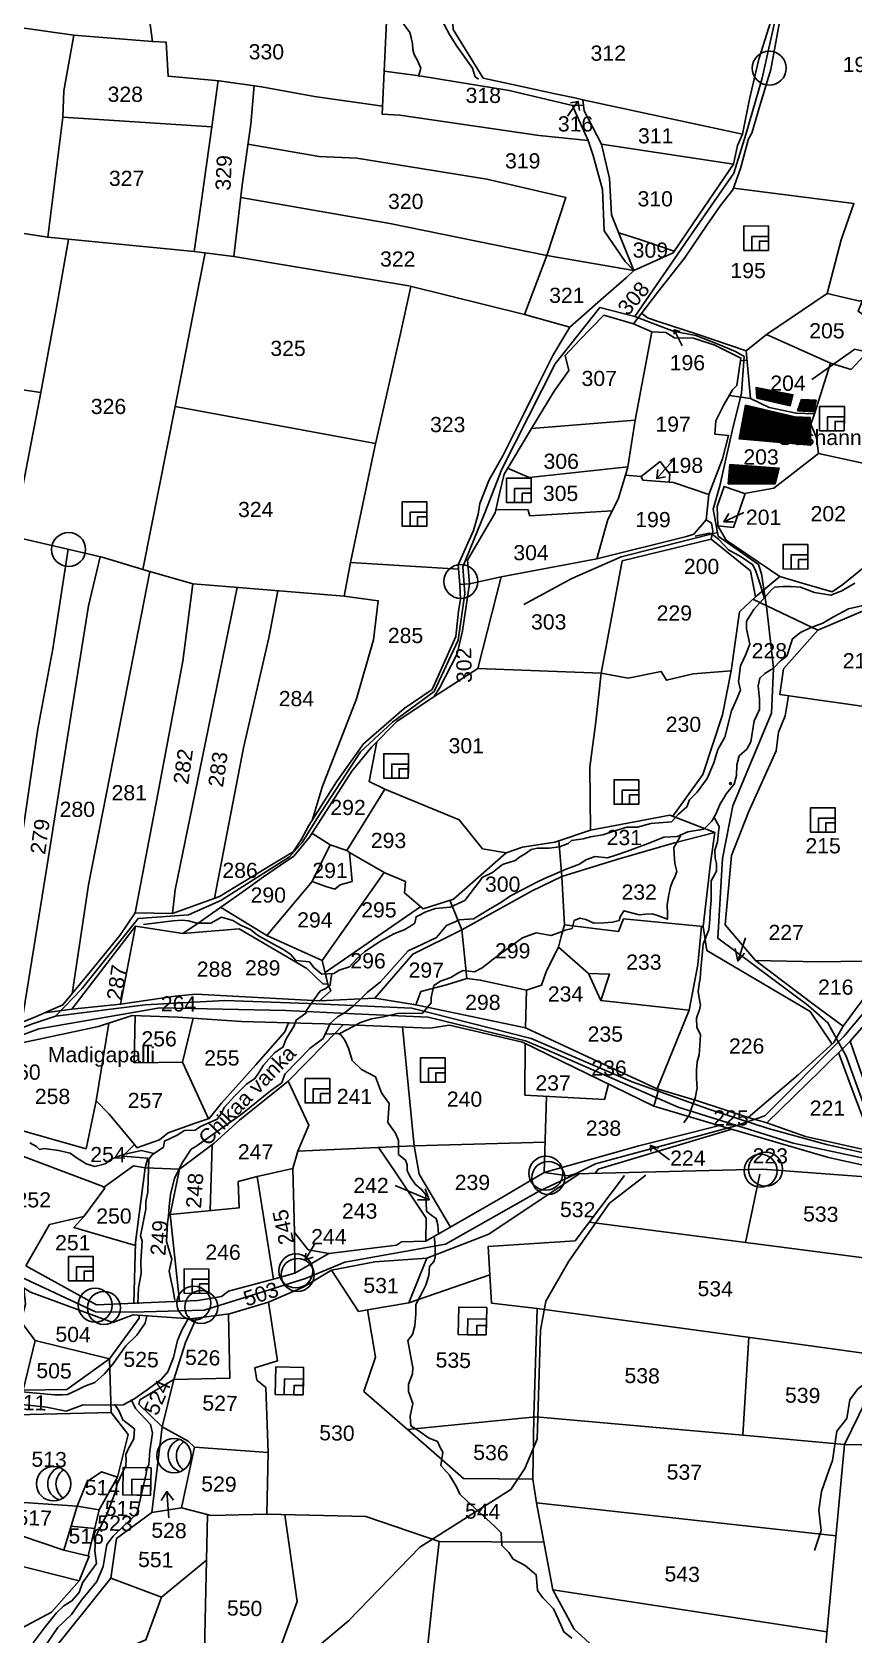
# Model space of a CAD drawing. Header units: inches. Extents: x 207447 to 213485, y 1587092 to 1593817.
# Drawn here: x 211422 to 212234, y 1589916 to 1591500 of the extents above; entities that cross this region are included whole.
import ezdxf

# ---------------------------------------------------------------- set-up
doc = ezdxf.new("R2010")
doc.units = ezdxf.units.IN
doc.header["$LTSCALE"] = 15
doc.header["$MEASUREMENT"] = 0
for name, color, linetype in [('BOUNDRY STONES', 240, 'Continuous'), ('PLOTS', 7, 'Continuous'), ('PLOTS NO', 7, 'Continuous'), ('ROADS', 1, 'Continuous'), ('STREAMS', 4, 'Continuous'), ('VILLAGE', 7, 'Continuous'), ('wells', 7, 'Continuous')]:
    doc.layers.add(name, color=color, linetype=linetype)
doc.styles.get("Standard").update_dxf_attribs({"font": 'arial.ttf'})
pattern_1 = [(44.88524714, (110407.8104, 1501178.7762), (-0.20098420403, 0.2017908892), [])]

# ---------------------------------------------------------------- blocks, each defined once
blk = doc.blocks.new('AQUEDUCT')
blk.add_circle((0, 0), 0.938)

msp = doc.modelspace()

# ---------------------------------------------------------------- hatches: boundary and pattern name
at = {"layer": 'VILLAGE'}
h = msp.add_hatch(dxfattribs=at)
h.set_pattern_fill('ANSI31', color=30, scale=4.068775, angle=-0.1148)
h.set_pattern_definition([(44.88524714, (110407.8104, 1501178.7762), (-0.3589113248, 0.360351878), [])])
h.paths.add_polyline_path([(212138.3, 1591137.7), (212171.2, 1591130.2), (212173.8, 1591141.2), (212137.4, 1591148.2)])
h = msp.add_hatch(dxfattribs=at)
h.set_pattern_fill('ANSI31', color=30, scale=2.278445, angle=-0.1148)
h.set_pattern_definition(pattern_1)
h.paths.add_polyline_path([(212178.3, 1591125.2), (212194.4, 1591124.3), (212196.7, 1591135.7), (212182.2, 1591136.4)])
h = msp.add_hatch(dxfattribs=at)
h.set_pattern_fill('ANSI31', color=30, scale=2.278445, angle=-0.1148)
h.set_pattern_definition(pattern_1)
h.paths.add_polyline_path([(212127.1, 1591130.7), (212175.8, 1591119.4), (212190.8, 1591118.7), (212191.5, 1591091.2), (212120.9, 1591097.5)])
h = msp.add_hatch(dxfattribs=at)
h.set_pattern_fill('ANSI31', color=30, scale=2.278445, angle=-0.1148)
h.set_pattern_definition(pattern_1)
h.paths.add_polyline_path([(212109.9, 1591053.1), (212156.4, 1591053.2), (212160.2, 1591068.6), (212111.5, 1591072.1)])

# ---------------------------------------------------------------- linework, layer by layer
at = {"layer": 'BOUNDRY STONES', "color": 1}
for centre in [(212150.5, 1591463.8), (211458.2, 1590988.2), (211845.8, 1590956.6), (212146.9, 1590375.8), (211929.8, 1590371.9), (211682.7, 1590275.3), (211484.4, 1590241.5), (211581.9, 1590243.5)]:
    msp.add_circle(centre, 16.8, dxfattribs=at)
at = {"layer": 'BOUNDRY STONES'}
for centre in [(212141.9, 1590374.3), (211932.1, 1590367.2), (211684.5, 1590271.3), (211493.1, 1590238.7), (211589.2, 1590239.6)]:
    msp.add_circle(centre, 16.3, dxfattribs=at)
at = {"layer": 'PLOTS'}
for points in [[(211956.1, 1591426.8), (211893.5, 1591441.7), (211805, 1591456.2), (211770.1, 1591460.8), (211772.5, 1591516.8), (211777, 1591627.6), (211820.4, 1591622.5)], [(211966.4, 1591432.7), (211958.5, 1591434.4), (211938.8, 1591438.6), (211896.9, 1591447.7), (211867.9, 1591454), (211838.1, 1591502.1), (211834.1, 1591565.9)], [(211531.6, 1591560.5), (211541.1, 1591490.1), (211554.5, 1591489.4), (211556.5, 1591455.9), (211607.1, 1591451.4), (211648.9, 1591445.5), (211701.1, 1591435.8), (211768.3, 1591426.3)], [(212161.9, 1591516.7), (212152.1, 1591462.4), (212141.7, 1591428.8), (212133.4, 1591399.6), (212129.9, 1591393.9), (212122.2, 1591364.7), (212114.6, 1591343.6), (212102.2, 1591328), (212088.9, 1591308.7), (212066.6, 1591276), (212040.2, 1591242), (212016.5, 1591211.3), (211986.9, 1591219.6), (211963, 1591194.9), (211948.7, 1591180), (211952.5, 1591165.1), (211937.9, 1591144.8), (211915.6, 1591107.9), (211888.4, 1591062.8), (211884.3, 1591044.8), (211879.7, 1591024.4), (211868.5, 1591005.2), (211852.4, 1590977.5), (211854.2, 1590954.3), (211844.8, 1590953.5), (211843.2, 1590972.9), (211858.1, 1591007), (211862.9, 1591023.1), (211864.4, 1591033.6), (211873.6, 1591057), (211887.2, 1591080.6), (211907.7, 1591121.7), (211920.6, 1591147.6), (211936.7, 1591179.8), (211948, 1591198.8), (211953.3, 1591207.8), (211986.8, 1591237.1), (212009.5, 1591256.9), (212016.7, 1591263.9), (212008.2, 1591272.7), (211987.4, 1591303), (211985.7, 1591343.9), (211976.6, 1591377.4), (211971.7, 1591392.3), (211959.4, 1591419.5), (211956.1, 1591426.8), (211967.1, 1591427.2)], [(212154.1, 1591516.4), (212140.1, 1591472.7), (212130.9, 1591433.2), (212123.9, 1591398.6), (212119.2, 1591387.5), (212115.3, 1591369.1), (212081.1, 1591319.1), (212055.5, 1591281.5), (212016.7, 1591263.9), (212002.5, 1591299.2), (211994.6, 1591318.8), (211992.8, 1591354.8), (211984.7, 1591388.9), (211967.7, 1591421.7), (211966.4, 1591432.7), (212123.9, 1591398.6)], [(211338.7, 1591511), (211374.5, 1591509), (211463.3, 1591496.5), (211541.1, 1591490.1)], [(211463.3, 1591496.5), (211453.3, 1591441.5), (211452.4, 1591415.5), (211599.7, 1591406), (211606, 1591451.5)], [(211437.6, 1591296.7), (211355.8, 1591309.4), (211333.7, 1591344.9), (211324.9, 1591359), (211330.7, 1591384.8), (211295, 1591431), (211261.6, 1591464.9)], [(211770.1, 1591460.8), (211767.9, 1591418.5), (211785.6, 1591417.4), (211923, 1591397.4), (211971.7, 1591392.3)], [(211582.2, 1591282.6), (211621.4, 1591277.7), (211629.7, 1591348.3), (211638.1, 1591408.4), (211641.4, 1591446.6)], [(211599.7, 1591406), (211589.2, 1591330.9), (211582.2, 1591282.6), (211437.6, 1591296.7), (211452.4, 1591415.5)], [(211635.3, 1591388.8), (211705.6, 1591376.4), (211743, 1591374.8), (211871.4, 1591354.3), (211949.6, 1591335.9), (211930.6, 1591278.8), (211908.8, 1591220.3), (211953.3, 1591207.8)], [(211984.7, 1591388.9), (212115.3, 1591369.1)], [(212127.6, 1591184.5), (212147.8, 1591200.6), (212207.6, 1591241.2), (212221.7, 1591294.2), (212234.2, 1591330), (212115.2, 1591345.4)], [(211628.3, 1591336), (211775.6, 1591310.3), (211930.6, 1591278.8), (212016.7, 1591263.9)], [(211531.4, 1590968.5), (211491.3, 1590980.6), (211403.5, 1591001.2), (211430.7, 1591143.2), (211446, 1591225.4), (211458.2, 1591294.7)], [(212001.7, 1591301.2), (212022.6, 1591294.6), (212056.6, 1591283.1)], [(211736.7, 1590975.3), (211730.5, 1590942.1), (211613.8, 1590951.7), (211580.9, 1590954.4), (211531.4, 1590968.5), (211563.5, 1591129.4), (211582.8, 1591229.8), (211593.2, 1591281.2)], [(211908.8, 1591220.3), (211794.4, 1591248.6), (211621.4, 1591277.7)], [(211843.6, 1590968.8), (211736.7, 1590975.3), (211760.8, 1591089.7), (211785.3, 1591198.8), (211796.4, 1591248.1)], [(212207.6, 1591241.2), (212240.1, 1591233.5), (212277.2, 1591244.9), (212313.6, 1591240.5), (212389.8, 1591221.5), (212444.7, 1591237)], [(212211, 1591172.4), (212231.3, 1591166.2), (212239.9, 1591175.4), (212249, 1591185), (212252.4, 1591184.5), (212255, 1591189.5), (212249.9, 1591191), (212251.8, 1591214.3), (212238.4, 1591223.7), (212242.5, 1591234.2)], [(212111.1, 1591140.4), (212132, 1591137.3), (212127.6, 1591184.5), (212079.2, 1591201.1), (212040.8, 1591213.6), (212030.2, 1591217.1), (212024.4, 1591221.6)], [(212389.8, 1591221.5), (212358.1, 1591214.6), (212336.1, 1591186.9), (212304, 1591125.5), (212294.1, 1591099.5), (212284.9, 1591079.2), (212281, 1591065.2), (212199.2, 1591083.2), (212154.9, 1591048.9), (212126.1, 1591043.7), (212105.9, 1591050.5), (212099.1, 1591030.6), (212099.6, 1591011.7), (212107.8, 1590997.5), (212160.8, 1590961.4), (212182.9, 1590955), (212212.7, 1590946.3), (212223.3, 1590953.5), (212244.2, 1590970.9), (212264.5, 1591006.9), (212272.5, 1591044.8), (212281, 1591065.2)], [(212017.9, 1591115.9), (212034.6, 1591203.2), (212016.5, 1591211.3)], [(212034.6, 1591203.2), (212048.3, 1591202.5), (212057, 1591197.3), (212075.5, 1591197.1), (212096.7, 1591190.1), (212122.5, 1591177.3), (212118.6, 1591150.2), (212114.3, 1591145.9), (212105.3, 1591130.4), (212097.7, 1591115.4), (212096.6, 1591102.3), (212110.2, 1591101), (212104.3, 1591077.7), (212090.8, 1591042.7)], [(212132, 1591137.3), (212150.3, 1591128.5), (212177, 1591122.8), (212195.3, 1591122.3), (212211, 1591172.4), (212147.8, 1591200.6)], [(212122.1, 1591174.7), (212128.5, 1591175.3)], [(211185.5, 1591158.7), (211343.1, 1591156.3), (211430.7, 1591143.2)], [(211563.5, 1591129.4), (211761.5, 1591092.8)], [(212195.3, 1591122.3), (212191.5, 1591112.1), (212197.1, 1591098.6), (212199.2, 1591083.2)], [(212010.8, 1591070), (212017.9, 1591115.9), (211915.6, 1591107.9)], [(212088.2, 1591017.4), (212090.8, 1591042.7), (212056, 1591054.4), (212025.6, 1591056.7), (212023.9, 1591060.3), (212042.7, 1591075.1), (212052.3, 1591062.8), (212051.7, 1591054.7)], [(211891.9, 1591068.7), (211913.1, 1591059.2), (212010.8, 1591070), (212008.4, 1591061.5)], [(212023.9, 1591060.3), (212008.4, 1591061.5), (212001.2, 1591038), (211991, 1591018), (211980, 1590978.9)], [(212099.6, 1591011.7), (212115.3, 1591010), (212126.6, 1591043.5)], [(211880.3, 1591027.4), (211911.8, 1591027.6), (211913.9, 1591021.6), (211995.3, 1591026.5)], [(211885.7, 1590961.1), (211980, 1590978.9), (212068.8, 1591001.2), (212076.1, 1591003.2), (212088.2, 1591017.4), (212093.3, 1591014.2), (212094.6, 1591006.5), (212093.2, 1590998.3)], [(212055.1, 1590724.6), (212084.7, 1590765.7), (212104.4, 1590824.9), (212112.8, 1590868.2), (212121.2, 1590926.5), (212136.9, 1590941.5), (212131.8, 1590967.1), (212093.2, 1590998.3), (212005, 1590977), (211984.4, 1590866.1), (212011, 1590861.2), (212043.7, 1590867.6), (212049.1, 1590859), (212075.4, 1590865.2), (212112.8, 1590868.2)], [(211457.9, 1590988.4), (211442.6, 1590890.1), (211427.9, 1590810.9), (211413.4, 1590711.8), (211401.2, 1590644.4), (211388.6, 1590565.6), (211380.7, 1590508.6)], [(211412.1, 1590521.2), (211436.9, 1590676.2), (211458.1, 1590808.9), (211477.8, 1590932.5), (211489.3, 1590981.1)], [(211538.6, 1590966.5), (211502.4, 1590782.5), (211477.7, 1590656.7), (211461.6, 1590549)], [(211984.4, 1590866.1), (211862.4, 1590870.7), (211885.7, 1590961.1), (211854.2, 1590954.3)], [(212136.9, 1590941.5), (212160.8, 1590961.4)], [(211137.3, 1590424.2), (211168.6, 1590434), (211210, 1590448.3), (211305.7, 1590478.5), (211370, 1590504.3), (211425.5, 1590526.5), (211452.6, 1590538.1), (211479.4, 1590570.8), (211508.7, 1590606.6), (211524.1, 1590629.1), (211560.9, 1590628.5), (211607.2, 1590645.3), (211660.4, 1590677.6), (211680, 1590689.6), (211688, 1590701.3), (211695.7, 1590715.3), (211722.8, 1590758.7), (211749.4, 1590796), (211789.7, 1590831), (211817.3, 1590850), (211840.9, 1590902.2), (211843.5, 1590927.2), (211845.4, 1590938.9), (211844.8, 1590953.5)], [(211854.2, 1590954.3), (211847.5, 1590907.7), (211842, 1590885.2), (211824.8, 1590851.1), (211818.9, 1590842.7), (211782.9, 1590818.4), (211757.7, 1590793.2), (211738.1, 1590769), (211696.1, 1590703.9), (211680.7, 1590685.1), (211667.5, 1590676.2), (211650.9, 1590664.6), (211630.6, 1590650.3), (211586.1, 1590619.1), (211571.1, 1590608.6), (211524.2, 1590616.1), (211489.4, 1590570.6), (211461.2, 1590534.1), (211434.7, 1590530.4)], [(211524.1, 1590629.1), (211544.4, 1590736.2), (211571.2, 1590877.8), (211580.9, 1590954.4)], [(211624.7, 1590950.8), (211590.4, 1590783.2), (211563.5, 1590651.9), (211560.9, 1590628.5)], [(211602.4, 1590643.6), (211631, 1590792.1), (211656.1, 1590900.9), (211665, 1590947.5)], [(212198.4, 1590908.4), (212293.6, 1590949.1)], [(211730.5, 1590942.1), (211764.2, 1590937.6), (211759.5, 1590899), (211742.8, 1590840.6), (211708.7, 1590753.3), (211698.8, 1590720.3)], [(212294, 1590854.8), (212265, 1590830), (212161.1, 1590844.9), (212164.7, 1590870.3), (212198.4, 1590908.4), (212134.4, 1590939.2)], [(211818.9, 1590842.7), (211862.4, 1590870.7)], [(211973.7, 1590710.7), (211973.3, 1590773.2), (211979.1, 1590818), (211984.4, 1590866.1)], [(212169.4, 1590843.7), (212166.3, 1590823.7), (212159.6, 1590807.8), (212157.3, 1590789.1), (212129.9, 1590728.6), (212113.1, 1590685.9), (212106.8, 1590617.3), (212136.9, 1590581.9), (212195, 1590538.2), (212223.4, 1590517.1), (212242.3, 1590542.5), (212265.5, 1590581.6), (212275.6, 1590635.1), (212282.9, 1590707.1), (212279.9, 1590760.9), (212265, 1590830)], [(211733, 1590690.8), (211770.5, 1590751.3), (211755, 1590759), (211762.6, 1590798.1)], [(211770.5, 1590751.3), (211844.1, 1590721.2), (211867.3, 1590692.4), (211890.4, 1590688.4), (211838.5, 1590642.7), (211808.6, 1590633.2), (211790.2, 1590648.9), (211791, 1590660.1), (211770.6, 1590668.7), (211735.7, 1590688.9)], [(211706.2, 1590542.3), (211760.9, 1590544.8), (211798.2, 1590588.2), (211846.8, 1590612.2), (211915.7, 1590650.7), (211945.4, 1590665), (212000, 1590682), (212056.8, 1590698.4), (212096.7, 1590708.7), (212052.3, 1590725.7), (211973.7, 1590710.7), (211938.6, 1590699.1), (211906.8, 1590694.1), (211890.4, 1590688.4)], [(211654, 1590606.6), (211699, 1590660.2), (211716.5, 1590696.4), (211698.6, 1590707.9)], [(212212.5, 1590499.3), (212190.8, 1590531.7), (212123.5, 1590571.4), (212088.9, 1590591.8), (212085.1, 1590615.5), (212092.3, 1590678.2), (212096.7, 1590708.7)], [(211716.5, 1590696.4), (211733, 1590690.8), (211735.7, 1590688.9), (211738.2, 1590660.2), (211726.5, 1590656.9), (211721.4, 1590652.6), (211712.2, 1590655.2), (211699, 1590660.2)], [(211942.7, 1590700.5), (211945.4, 1590665), (211948.3, 1590617.3), (212001.5, 1590610.6), (212006.4, 1590623.1), (212085.1, 1590615.5)], [(211769.9, 1590669.1), (211708.7, 1590582)], [(212408.8, 1590647.5), (212355.5, 1590611.7), (212336.2, 1590600.2), (212279.5, 1590583.7), (212265.5, 1590581.6), (212199.2, 1590580.7), (212136.9, 1590581.9)], [(211608.3, 1590634.7), (211654, 1590606.6), (211708.7, 1590582), (211714.4, 1590558.6)], [(211711.6, 1590570.3), (211806.1, 1590635.4)], [(211834.8, 1590641.6), (211846.8, 1590612.2), (211851.8, 1590564.2), (211865, 1590562.7), (211910.7, 1590552.8), (211925.5, 1590557.6), (211930.3, 1590572), (211942.3, 1590595.2), (211945, 1590605.8), (211948.3, 1590617.3)], [(211461.2, 1590534.1), (211509.5, 1590538.9), (211524.2, 1590616.1)], [(211509.5, 1590538.9), (211563.6, 1590546.7), (211583.9, 1590548.8), (211706.2, 1590542.3), (211717.2, 1590552.1), (211714.4, 1590558.6), (211709.3, 1590559.1), (211693.5, 1590574.2), (211626.7, 1590613.2), (211571.1, 1590608.6)], [(211984.2, 1590542.5), (212071.4, 1590533.1), (212079.9, 1590577.7), (212083.6, 1590615.7)], [(211942.3, 1590595.2), (211972, 1590569.2), (211992.7, 1590568.4), (211984.2, 1590542.5), (211972, 1590569.2)], [(211909.5, 1590515.4), (211801.2, 1590538.1), (211806.3, 1590551.4), (211831.5, 1590558.1), (211851.8, 1590564.2)], [(212285.1, 1590565), (212230.6, 1590502.4), (212201, 1590473.5), (212148.1, 1590421.6), (212186.4, 1590408.1), (212254, 1590393), (212330.2, 1590382.1)], [(212071.4, 1590533.1), (212039.9, 1590455.3), (211981.2, 1590482.2), (211909.5, 1590515.4), (211910.7, 1590552.8)], [(211801.2, 1590538.1), (211760.9, 1590544.8)], [(212036.5, 1590438), (211970.4, 1590470.3), (211906.8, 1590501.2), (211834.4, 1590518.3), (211815, 1590515.3), (211710.9, 1590519.6), (211629, 1590521.8), (211566, 1590526.1), (211521, 1590527.7), (211487.8, 1590516.7), (211408.9, 1590499.9), (211386.4, 1590480), (211376.1, 1590483.1), (211334.9, 1590451.3), (211248.7, 1590411.5), (211255.2, 1590444), (211365.3, 1590484.6), (211395.7, 1590494.7), (211401.8, 1590503.5), (211408.9, 1590499.9)], [(211497.9, 1590520), (211485.3, 1590443.5)], [(211524, 1590527.6), (211523.1, 1590480.8), (211570.6, 1590481.5)], [(211523.2, 1590400.2), (211525.7, 1590397), (211548, 1590404.7), (211556.5, 1590411.8), (211584.3, 1590421.8), (211597.2, 1590425.8), (211609.4, 1590441), (211632.1, 1590466.6), (211643.1, 1590479), (211671.8, 1590511.6), (211675.3, 1590520.6)], [(211533.7, 1590377.2), (211567.8, 1590375.7), (211601.9, 1590401.4), (211626.9, 1590424.2), (211675.2, 1590462.8), (211710.9, 1590499.3), (211729.9, 1590518.8)], [(211596.4, 1590425.5), (211570.6, 1590481.5), (211581.2, 1590525.1)], [(211835.6, 1590318.7), (211804.5, 1590370.8), (211799.7, 1590398.8), (211795.4, 1590442.4), (211788.2, 1590516.4)], [(212148.1, 1590421.6), (212129.8, 1590426.8), (212178.9, 1590469), (212214.3, 1590500.9), (212223.4, 1590517.1)], [(212230.6, 1590502.4), (212268.9, 1590390.9)], [(211909.4, 1590500), (211909, 1590449), (211987.8, 1590444.8), (211991.7, 1590459.9)], [(212255.9, 1590392.7), (212230.6, 1590460), (212218.9, 1590491)], [(211675.2, 1590462.8), (211695.7, 1590419.4), (211684.6, 1590393.5), (211799.7, 1590398.8), (211929.1, 1590402.5)], [(212306.1, 1590365.9), (212209, 1590387.3), (212097.5, 1590420.1), (212036.5, 1590438), (212041.5, 1590454.8)], [(212129.8, 1590426.8), (212079.5, 1590443.5), (212039.9, 1590455.3)], [(211492.8, 1590357.9), (211522.4, 1590379.3), (211533.7, 1590377.2), (211536.4, 1590386.8), (211511.8, 1590388.6), (211523.2, 1590400.2), (211498.4, 1590430.2), (211485.3, 1590443.5), (211475.5, 1590396.1), (211402.3, 1590416.7), (211369.8, 1590420.9), (211347.2, 1590431.8), (211323.4, 1590445.9)], [(211930.4, 1590447.9), (211928.2, 1590372.4), (212021.5, 1590398.9), (212101.4, 1590419)], [(211978.6, 1590371.7), (211981.6, 1590376), (212113.5, 1590415.4)], [(211415.8, 1590280.2), (211439.4, 1590321.1), (211473.2, 1590329), (211494.1, 1590357), (211491.5, 1590358.9), (211396.3, 1590394.8)], [(211598, 1590334.9), (211600.1, 1590400)], [(211684.6, 1590393.5), (211679.7, 1590376.5), (211681.4, 1590313.3), (211694.9, 1590296.3), (211715.2, 1590292.5)], [(211811, 1590304.6), (211811.6, 1590327.3), (211781.5, 1590372.1), (211764.7, 1590397.1)], [(212249.8, 1590367.8), (212144.3, 1590375.7), (211958.9, 1590371.2), (211951.8, 1590369.2), (211928.2, 1590372.4), (211882.9, 1590345.8), (211811, 1590304.6), (211787.2, 1590303.9), (211782.3, 1590300.9), (211715.2, 1590292.5), (211681.7, 1590273.1), (211660.7, 1590267.1), (211616.1, 1590255.3), (211609.3, 1590250.1), (211586, 1590246.2), (211485.7, 1590241.9), (211415.8, 1590280.2)], [(211522.6, 1590243.5), (211524.3, 1590303.5), (211533.7, 1590377.2)], [(211644.5, 1590368.7), (211625.8, 1590363.6), (211626.7, 1590337.6), (211558.5, 1590331.2), (211567.8, 1590375.7)], [(211660.7, 1590267.1), (211644.5, 1590368.7), (211679.7, 1590376.5)], [(212007.3, 1590369.7), (211958.7, 1590304.9), (211872.8, 1590299.6), (211876.2, 1590243.6), (211921.3, 1590238.1), (212150.9, 1590207), (212267.4, 1590190.9), (212225, 1590103.9), (212124.5, 1590112.9), (211919.7, 1590131.2), (211793.2, 1590118.5), (211750, 1590156.2), (211761.3, 1590190.1), (211753.4, 1590236.8), (211744.7, 1590235.3), (211717.9, 1590275.9), (211760.9, 1590284.3), (211812, 1590287.9), (211873.3, 1590311.7), (211962.7, 1590371.1)], [(212126.9, 1590303.4), (212141.3, 1590370.8)], [(211473.2, 1590329), (211463.4, 1590318.1), (211524.3, 1590300.5)], [(211558.5, 1590331.2), (211567.8, 1590245.4)], [(211681.4, 1590313.3), (211681.7, 1590273.1)], [(211972.7, 1590323.5), (212269.4, 1590284.9)], [(211655.7, 1590244.5), (211617.3, 1590232.9), (211578.7, 1590228.1), (211521.9, 1590231.8), (211501.8, 1590224.2), (211420.4, 1590254.3), (211393.3, 1590271.5), (211397.4, 1590280.1)], [(211812, 1590287.9), (211794.4, 1590243.8), (211753.4, 1590236.8)], [(211654.1, 1590034.8), (211655.4, 1590095.9), (211653.1, 1590160), (211644, 1590167.4), (211642.2, 1590179.6), (211664.7, 1590186.5), (211655.7, 1590244.5), (211690, 1590259.1), (211717.9, 1590275.9)], [(211794.4, 1590243.8), (211874.5, 1590271.6)], [(211414, 1590258.4), (211415.5, 1590242.6), (211411, 1590225.4), (211425.1, 1590206.4), (211498.7, 1590188.3), (211527.8, 1590228.6), (211528, 1590231.4)], [(211562.1, 1590168.1), (211617.4, 1590169.2), (211616.1, 1590232.7)], [(211793.2, 1590118.5), (211848.5, 1590070.2), (211916.8, 1590069.6), (211917.8, 1590131), (211921.3, 1590238.1)], [(211562.1, 1590168.1), (211573.6, 1590204.6), (211584.7, 1590228.8)], [(211498.7, 1590188.3), (211456.5, 1590158.1), (211413.2, 1590157.5), (211425.1, 1590206.4)], [(212130.4, 1590209.7), (212124.5, 1590112.9)], [(211498.7, 1590188.3), (211500.1, 1590135.5), (211406.2, 1590133), (211385, 1590128.7), (211366.9, 1590119.2), (211367.5, 1590110), (211346.2, 1590085.4), (211345.4, 1590055.1), (211352, 1590018.9), (211395.5, 1590022.3), (211400.3, 1590051.5), (211400.9, 1590059.5), (211390, 1590060.4), (211386.4, 1590088.8), (211345.4, 1590055.1)], [(211824.3, 1590008), (211751.8, 1590032.6), (211654.1, 1590034.8), (211599.1, 1590033.6), (211569.8, 1590041.1), (211582.5, 1590101), (211576.2, 1590107.1), (211550.7, 1590121.2), (211562.1, 1590168.1), (211528.5, 1590147.9), (211527.7, 1590143.5), (211550.7, 1590121.2), (211540.5, 1590036.5), (211569.8, 1590041.1)], [(211506.5, 1590071.6), (211517.1, 1590113.5), (211500.1, 1590135.5)], [(211582.5, 1590101), (211655.4, 1590095.9)], [(212236.9, 1589566.1), (212238.4, 1589666.3), (212177.5, 1589675.7), (212196.6, 1589800), (212204.9, 1589888), (212208.5, 1589927.4), (212225, 1590103.9), (212292.4, 1590102.3)], [(211488.4, 1590039.2), (211506.5, 1590071.6), (211490.8, 1590076.7), (211476.5, 1590067.2), (211466.5, 1590042.9), (211399.6, 1590047.3)], [(211916.8, 1590069.6), (211920.6, 1590046.2), (212216.6, 1590013.4)], [(211453.3, 1589999.4), (211466.5, 1590042.9), (211488.4, 1590039.2), (211477.6, 1589993.7)], [(211920.6, 1590046.2), (211936.5, 1589960.2), (212207.7, 1589918.7)], [(211540.5, 1590036.5), (211505.5, 1590011), (211499.8, 1589971.6), (211437.6, 1589893.9), (211393.4, 1589824.8), (211381.7, 1589806.6), (211371.7, 1589855.7), (211362.4, 1589901.5), (211382, 1589946.1)], [(211499.8, 1589971.6), (211550.1, 1589953), (211594.5, 1589989.6), (211595.5, 1590034.6)], [(211591.8, 1589870.5), (211604.4, 1589861.1), (211632.3, 1589858.7), (211659.1, 1589880.2), (211683.9, 1589948.6), (211671.9, 1590034.4)], [(211352, 1590018.9), (211359.1, 1589980), (211382, 1589946.1), (211398.3, 1589986.7), (211468.7, 1589969.2), (211478.6, 1589993.4), (211453.3, 1589999.4), (211410.5, 1590014), (211396.7, 1590014.9), (211395.5, 1590022.3)], [(211460.5, 1590023.2), (211484, 1590020.7)], [(212039.2, 1589756.2), (211912.8, 1589759.7), (211803.2, 1589762.7), (211796.7, 1589896.2), (211812.1, 1589896.9), (211819.2, 1589961.5), (211824.3, 1590008), (211927.8, 1590007.4)], [(211594.5, 1589989.6), (211591.8, 1589870.5), (211535, 1589865), (211509.2, 1589837.6), (211492.6, 1589893.2), (211534.4, 1589910.6), (211550.1, 1589953)], [(211367.1, 1589878.6), (211402.4, 1589917.3), (211441.3, 1589938.2), (211468.7, 1589969.2)], [(211936.5, 1589960.2), (211957.8, 1589921.3), (212051.3, 1589836.1), (212035.2, 1589783.2), (212039.2, 1589756.2), (212074.8, 1589682.1)]]:
    msp.add_lwpolyline(points, dxfattribs=at)
at = {"layer": 'PLOTS NO'}
for points in [[(211961.2, 1591431), (211951.1, 1591416.4)], [(211954.1, 1591429.7), (211961.6, 1591431), (211962.9, 1591422)], [(212056.4, 1591200.9), (212056.6, 1591205.4), (212062.5, 1591203.7)], [(212056.6, 1591205.4), (212064.3, 1591189.6)], [(212039.4, 1591058.4), (212055.2, 1591076.3)], [(212040.5, 1591067.3), (212039.4, 1591058.4), (212048, 1591060.1)], [(212105.6, 1591015.7), (212125.4, 1591024.6)], [(212115, 1591015.5), (212105.6, 1591015.7), (212110.5, 1591023.7)], [(212119.3, 1590581.4), (212127, 1590604.6)], [(212116.9, 1590593.8), (212119.3, 1590581.4), (212125.9, 1590589.4)], [(212033.4, 1590393.2), (212033, 1590399.4), (212041.1, 1590396.7)], [(212033, 1590399.4), (212051.9, 1590385.2)], [(211814.3, 1590345.4), (211780.8, 1590359.7)], [(211803, 1590345.5), (211814.3, 1590345.4), (211810.5, 1590356.5)], [(211691.9, 1590286.1), (211701.7, 1590302.8)], [(211692.5, 1590292.8), (211691.9, 1590286.1), (211699.7, 1590288.9)], [(211549.5, 1590048.5), (211555.3, 1590057.3), (211561.7, 1590048.8)], [(211555.3, 1590057.3), (211557.1, 1590031.2)]]:
    msp.add_lwpolyline(points, dxfattribs=at)
at = {"layer": 'ROADS'}
for points in [[(212158.2, 1591520.6), (212143.5, 1591454), (212127.4, 1591398.4), (212115.4, 1591360), (212070.8, 1591295.4), (212017.7, 1591218.4), (211983.2, 1591227.4), (211938.9, 1591171.8), (211886.1, 1591067.7), (211869.4, 1591024.5), (211847.6, 1590971), (211849.8, 1590944.8), (211843.2, 1590898.6), (211819.3, 1590847.9), (211778.1, 1590817.6), (211746.5, 1590788.3), (211703.5, 1590722.2), (211688.8, 1590698.6), (211676.3, 1590684.5), (211608.5, 1590641.3), (211576.7, 1590627.3), (211526.9, 1590623.5), (211471.2, 1590554), (211445.2, 1590527)], [(212192.6, 1591156.1), (212235.1, 1591186.1), (212254.4, 1591181.7), (212264, 1591197), (212300.8, 1591229.8), (212313.1, 1591246.5), (212353.3, 1591234.1), (212381.5, 1591228.8), (212388.8, 1591227.4), (212406.1, 1591220.4), (212444, 1591234.2)], [(212101.8, 1591051), (212114.1, 1591106.9), (212123, 1591142.6), (212125.8, 1591178.8), (212117.2, 1591183.8), (212100.8, 1591190.9), (212078, 1591199.7), (212055.7, 1591203.9), (212017.7, 1591218.4)], [(212262.8, 1590387.8), (212226.4, 1590487.4), (212208.5, 1590520.5), (212188.8, 1590537.6), (212099.6, 1590604.1), (212104.4, 1590682.9), (212114.6, 1590734.8), (212152.6, 1590826.6), (212154.7, 1590871), (212148, 1590929.2), (212142.8, 1590964), (212139.9, 1590973.5), (212100.1, 1591001.3), (212095, 1591028.1), (212101.8, 1591051)], [(211907.9, 1590933.9), (211955.3, 1590959.6), (212004.3, 1590980.9), (212099.4, 1591004.9)], [(211958.9, 1590371.2), (211978.9, 1590381), (212117.4, 1590418.7), (212146.1, 1590428.7), (212224.3, 1590507), (212276.8, 1590570), (212325.5, 1590591.1), (212381.2, 1590623), (212406.5, 1590636.1)], [(210954, 1590351.7), (211059.7, 1590389.8), (211162.4, 1590426.9), (211223.6, 1590449), (211339.1, 1590487.4), (211422.6, 1590519.5), (211445.2, 1590527), (211533.8, 1590538.4), (211612.7, 1590542.6), (211695.1, 1590539.7), (211797.2, 1590535), (211855.7, 1590520.1), (211915.4, 1590505), (212015.1, 1590462.3), (212089.8, 1590435.5), (212149.3, 1590416.2), (212207.2, 1590400.3), (212262.8, 1590387.8), (212329.2, 1590379.6)], [(212325.2, 1590370.3), (212283.7, 1590378.3), (212174.2, 1590401.4), (212060.4, 1590437), (211930.2, 1590494), (211909.8, 1590502.8), (211879.7, 1590509.9), (211813.6, 1590525.9), (211740.4, 1590529.4), (211672.8, 1590532.7), (211548.4, 1590535.3), (211428.8, 1590514.5), (211303.3, 1590468), (211153.5, 1590417.2), (210956.1, 1590345.5)], [(211372.1, 1590281.5), (211409.9, 1590269.7), (211484.9, 1590234.8), (211521, 1590234.4), (211592.1, 1590236.4), (211692.3, 1590267.9), (211731, 1590284.1), (211830.6, 1590301.8), (211923.3, 1590354.2), (211959.7, 1590371.2)], [(212028.6, 1590369.9), (211992.5, 1590342.2), (211952.6, 1590285.1), (211929.7, 1590245.3), (211924.6, 1590216.8), (211921.2, 1590108.9), (211909.1, 1590079.9), (211895.1, 1590059.3), (211838.4, 1590023.4), (211805.3, 1590002.3), (211734.6, 1589929.4), (211664.3, 1589870.3)]]:
    msp.add_lwpolyline(points, dxfattribs=at)
at = {"layer": 'STREAMS'}
for points in [[(211803.9, 1591455.7), (211806.1, 1591463.9), (211802.9, 1591471.3), (211799.6, 1591477.4), (211798.4, 1591482.4), (211798.1, 1591487.9), (211796.8, 1591494), (211795.3, 1591499.2), (211787, 1591510.2)], [(211826.7, 1591511.9), (211834.5, 1591497.1), (211841.9, 1591485.7), (211857.3, 1591463.8), (211860, 1591455.4), (211863.3, 1591453.1)], [(212145.4, 1590940.8), (212141.6, 1590954.1), (212137.2, 1590966.7), (212134.3, 1590973.1), (212122.9, 1590981), (212110.3, 1590988), (212100.8, 1590998.1), (212094.1, 1591003.2), (212091, 1591004.2), (212077.3, 1591001.3)], [(212235, 1590954.9), (212222.3, 1590947.3), (212211.2, 1590943.1), (212195.3, 1590945.7), (212181.4, 1590950.9), (212171.8, 1590951.6), (212163.9, 1590951.6), (212155.7, 1590950.9), (212152.6, 1590948.4), (212135.1, 1590929), (212128, 1590917.5), (212128, 1590909.9), (212131.2, 1590894.6), (212127.1, 1590883.8), (212122, 1590873.1), (212120.1, 1590857.6), (212122.1, 1590849.3), (212118.6, 1590840.6), (212113.2, 1590828.9), (212106.7, 1590802.7), (212099.6, 1590790.6), (212095.7, 1590777.3), (212089.2, 1590762), (212079.3, 1590748.3), (212071.6, 1590740.9), (212069, 1590733.8), (212060.7, 1590726.5), (212053.9, 1590719.1), (212033.5, 1590717.4), (212020.4, 1590713.9), (212009.8, 1590713.7), (211999, 1590710.6), (211986.2, 1590706.2), (211973.7, 1590704.3), (211966.6, 1590702.3), (211955, 1590700.6), (211951.7, 1590697.8), (211943.3, 1590694.5), (211932.9, 1590693), (211921.5, 1590693), (211915.2, 1590691.8), (211910.3, 1590688.2), (211903.8, 1590684.2), (211899.3, 1590681), (211886.8, 1590676.9), (211877, 1590669.1), (211866.9, 1590664.1), (211864.1, 1590660), (211859.1, 1590653.9), (211849.6, 1590641.5), (211835.2, 1590634.9), (211820.8, 1590633.4), (211811.3, 1590630.3), (211801.5, 1590625.3), (211800.3, 1590619), (211795.3, 1590615.8), (211789.9, 1590612.3), (211779.5, 1590608.4), (211766.4, 1590601.1), (211750.9, 1590591.1), (211742.7, 1590583.3), (211735.8, 1590575.9), (211725.4, 1590572.4), (211720.2, 1590569.3), (211708.3, 1590568.4), (211700.5, 1590575.1), (211696.2, 1590580.6), (211682.8, 1590582.2), (211677.6, 1590588.1), (211670, 1590593.3), (211660.5, 1590598.2), (211644.8, 1590607), (211637.8, 1590612.8), (211627.9, 1590617.1), (211620.5, 1590621.5), (211609.1, 1590624.9), (211598.7, 1590618.8), (211584.9, 1590619), (211576.8, 1590621.4), (211569.9, 1590621.8), (211561.3, 1590621.3), (211532.1, 1590617.6)], [(211563.2, 1590246.3), (211561.3, 1590258), (211559.6, 1590265.1), (211557.5, 1590274.9), (211560.2, 1590287), (211555, 1590304.4), (211556, 1590322.8), (211556.8, 1590329.3), (211557.4, 1590338.9), (211558.8, 1590350.8), (211562.7, 1590366.9), (211571.1, 1590383.1), (211579.2, 1590395.6), (211584, 1590398.1), (211630, 1590430.8), (211657.7, 1590453.4), (211668.8, 1590461.3), (211671.9, 1590469.6), (211696.8, 1590495.5), (211709.7, 1590505), (211716.5, 1590519.7), (211723.9, 1590526.4), (211731.6, 1590530.7), (211739.9, 1590537.7), (211747.3, 1590544.5), (211753.4, 1590550.9), (211759.6, 1590555.5), (211766.4, 1590561), (211793.8, 1590591.5), (211807.3, 1590597.9), (211821.6, 1590604.8), (211831.5, 1590616.7), (211840.8, 1590620.6), (211844, 1590622.3), (211858.3, 1590623.2), (211873.5, 1590632.4), (211885.4, 1590639.5), (211894.8, 1590646.1), (211922.9, 1590660.5), (211930.6, 1590664.1), (211949.8, 1590672.4), (211962.9, 1590677.2), (211969.1, 1590681.6), (211978.6, 1590684.7), (211990.7, 1590683.6), (211998.8, 1590686.3), (212010.4, 1590690.1), (212030.7, 1590697.6), (212046.4, 1590703.8), (212059.6, 1590704.7), (212070, 1590709.3), (212085.7, 1590711.8), (212093.8, 1590719.7), (212098.1, 1590727.4), (212101.6, 1590736.1), (212108.4, 1590747.2), (212115.7, 1590756.3), (212118.1, 1590765), (212118.5, 1590775.4), (212120.6, 1590784.3), (212128.2, 1590791), (212132.3, 1590798), (212135.6, 1590818.8), (212140.7, 1590830.1), (212140.7, 1590840.2), (212139.7, 1590853.5), (212141.1, 1590861.2), (212146, 1590865.6), (212154.7, 1590871), (212161.6, 1590878.2), (212167.7, 1590882.9), (212173.3, 1590900), (212181.5, 1590906.2), (212190.9, 1590910.8), (212203.5, 1590915.4), (212214, 1590921.6), (212228.8, 1590929.5), (212243.2, 1590933)], [(212095.9, 1590723.5), (212101.1, 1590714.4), (212100.4, 1590708.8), (212099.4, 1590699.3), (212096.7, 1590691.2), (212097.1, 1590683.2), (212098.5, 1590677.8), (212098.5, 1590670.3), (212093.1, 1590660.7), (212093.1, 1590652.2), (212093, 1590641.6), (212092.2, 1590630.7), (212091.8, 1590622.2), (212090.9, 1590612.4), (212085.1, 1590598.2), (212084.2, 1590587.3), (212082.9, 1590573.8), (212082.1, 1590564.1), (212081.3, 1590558.9), (212080.4, 1590551.3), (212081.8, 1590541.1), (212082.7, 1590538.4), (212081.6, 1590533.3), (212079.6, 1590528), (212078.7, 1590525.2), (212078.8, 1590516.1), (212081.4, 1590511.4), (212082.6, 1590508.9), (212082.2, 1590502.7), (212081.2, 1590489), (212079.3, 1590481.8), (212078.7, 1590473.7), (212078.7, 1590465.2), (212079.3, 1590456.2), (212077.4, 1590446.1), (212075.5, 1590441.3), (212073.8, 1590436.3), (212071.4, 1590429.3), (212066.1, 1590421.7)], [(212063.1, 1590706.4), (212061.4, 1590702.6), (212056.2, 1590693.8), (212056.4, 1590687.1), (212057.2, 1590677.9), (212059.3, 1590670.1), (212056.5, 1590663.2), (212055.7, 1590661.8), (212052.9, 1590654.9), (212051.4, 1590647), (212049.7, 1590637.3), (212049.9, 1590627.7), (212049.9, 1590622.9), (212041.1, 1590626.2), (212034.8, 1590628.1), (212028.3, 1590627.7), (212022, 1590627.3), (212015.7, 1590628.8), (212006.7, 1590631.1), (212003.1, 1590625.1), (212002.1, 1590621.7), (211995.5, 1590619.8), (211987.4, 1590619.4), (211977.3, 1590618.8), (211969.3, 1590622.6), (211963.4, 1590623.9), (211957.8, 1590621.6), (211955.6, 1590613.8), (211948.7, 1590612), (211944.9, 1590610.3), (211934.9, 1590606.7), (211920.1, 1590609.4), (211906.8, 1590604.4), (211877.6, 1590583.4), (211866.9, 1590574.7), (211859.3, 1590570.7), (211848.2, 1590572.2), (211842.9, 1590569.7), (211835.8, 1590565.1), (211825.5, 1590561.5), (211819, 1590557.3), (211816.4, 1590545.6), (211816.4, 1590540.2), (211807.7, 1590530), (211783.2, 1590529.8), (211769.4, 1590526.5), (211757.4, 1590524.5), (211746.6, 1590520.8), (211739.2, 1590516.8), (211726.1, 1590509.8), (211711, 1590509.2)], [(211718.2, 1590569), (211717.4, 1590563.2), (211716.6, 1590557.6), (211711.8, 1590554.1), (211707.1, 1590552), (211704.6, 1590548.8), (211703, 1590546.8), (211693.5, 1590533.4), (211692.6, 1590529.9), (211682.9, 1590523.1), (211681.2, 1590517.5), (211673.3, 1590504.5), (211670.2, 1590496.6), (211661.6, 1590490.7), (211650.6, 1590478.7), (211645.7, 1590470.7), (211642.3, 1590465.3), (211634, 1590460), (211622.2, 1590448), (211612.2, 1590437.1), (211608.7, 1590430.2), (211605.1, 1590425.2), (211588.6, 1590418.1), (211583.2, 1590414.3), (211572.6, 1590414.1), (211565.5, 1590409.5), (211552.8, 1590403.4), (211552, 1590397.6), (211540.6, 1590389.9), (211537.4, 1590385.7), (211536.9, 1590365.7), (211536.3, 1590353), (211534.6, 1590343.8), (211534.4, 1590336.2), (211529.3, 1590310), (211530.8, 1590305.2), (211529.6, 1590284.6), (211530, 1590272.9), (211527.1, 1590258.6), (211526.5, 1590242.9)], [(211723.8, 1590510.2), (211727.1, 1590508.5), (211731.1, 1590503.4), (211734.8, 1590495.4), (211738.5, 1590483.3), (211747.5, 1590474.3), (211761.3, 1590467.2), (211767.3, 1590451.4), (211775, 1590440.7), (211773.6, 1590422), (211781.3, 1590411.3), (211784, 1590404.2), (211784.3, 1590390.5), (211791.1, 1590384.8), (211792.8, 1590380), (211792.6, 1590374.7), (211795.7, 1590368.4), (211800.6, 1590361), (211806.9, 1590355.9), (211811.3, 1590350.6), (211811.9, 1590334.2), (211817.4, 1590329.8), (211821.4, 1590327.2), (211823.1, 1590320.9), (211823.3, 1590316.1), (211823.7, 1590311.2)], [(211542.5, 1590391.5), (211530.2, 1590394.3), (211512.4, 1590390.5), (211500.1, 1590385.8), (211494.4, 1590381.2), (211484, 1590378.4), (211475.4, 1590381), (211465.8, 1590387.5), (211459.7, 1590391.6), (211448.3, 1590394.4), (211434.1, 1590396.4), (211429.4, 1590395.3), (211426.4, 1590398.1), (211419.7, 1590401.8)], [(211819.7, 1590308.2), (211820.4, 1590296.1), (211820.5, 1590289.1), (211819.4, 1590284.9), (211814.7, 1590279.8), (211814.2, 1590270.9), (211811.2, 1590261.1), (211808.6, 1590256.1), (211801.2, 1590242), (211801.3, 1590233), (211800.7, 1590225.1), (211800.4, 1590220.9), (211798.1, 1590212.5), (211793.5, 1590206.5), (211796, 1590192.2), (211798.2, 1590180), (211798, 1590173.6), (211794.1, 1590163.4), (211793.9, 1590156.1), (211798.2, 1590144.3), (211795.8, 1590131.8), (211796.3, 1590122.2), (211805.6, 1590116.4), (211813.7, 1590110.3), (211822.6, 1590106.9), (211825.1, 1590101.5), (211827.8, 1590096.2), (211826.1, 1590083.1), (211834.4, 1590073.6), (211841.4, 1590061.8), (211844.8, 1590054.7), (211851.5, 1590048.3), (211879, 1590023.1), (211885.7, 1590016.6), (211886.4, 1590003.9), (211893.1, 1589997.2), (211897.4, 1589990.6), (211909.3, 1589984.3), (211920.3, 1589975.1), (211920.7, 1589967.6), (211921.5, 1589959.5), (211926.7, 1589952.3), (211931.6, 1589947.3), (211937.3, 1589941.4), (211941.8, 1589931.4), (211947.4, 1589918.6), (211955.5, 1589912.4)], [(211535.6, 1590230.9), (211533.7, 1590223.6), (211525.7, 1590211.8), (211514.7, 1590201.4), (211502, 1590183.1), (211493.5, 1590173.6), (211484.2, 1590165.1), (211474.9, 1590161.6), (211466.9, 1590157.7), (211457.2, 1590153.1), (211452.2, 1590152.8), (211444.4, 1590153), (211408.6, 1590156)], [(211412.1, 1590143.3), (211436.2, 1590140.8), (211455.9, 1590136.8), (211472.6, 1590143), (211494.6, 1590142.6), (211512.1, 1590143), (211522.5, 1590148.7), (211535.7, 1590157.7), (211549.8, 1590168.1), (211556.1, 1590175.5), (211561.8, 1590189.9), (211565.9, 1590206.4), (211570, 1590216.6), (211577.7, 1590230.3)], [(212195.2, 1589999), (212201.7, 1590018.8), (212199.5, 1590038.9), (212202.2, 1590057.4), (212209.5, 1590078.2), (212212.9, 1590087.9), (212217.4, 1590116.9), (212227.2, 1590129.4), (212230.2, 1590147.8), (212238.4, 1590159.1), (212247, 1590165), (212253.8, 1590177.2), (212262.1, 1590188.1)], [(211503.5, 1590143.5), (211507.7, 1590137.5), (211511.9, 1590128), (211523.2, 1590119.4), (211522.5, 1590109.3), (211517.5, 1590099.9), (211514.7, 1590094), (211514.9, 1590088.3), (211514.8, 1590084.3), (211514.6, 1590081.6)], [(211519.9, 1590148.2), (211524.2, 1590139.5), (211539.1, 1590123.6), (211541, 1590114.9), (211538.6, 1590097.5), (211537.3, 1590083.8), (211534.3, 1590078)], [(211514.7, 1590083), (211506.2, 1590064.9), (211503.9, 1590055.5), (211501.6, 1590049.3), (211499, 1590042.4), (211496, 1590034.5), (211488.8, 1590020.6), (211484.7, 1590012.5), (211484.3, 1590005), (211484, 1589998.8), (211485.6, 1589986.3), (211476.9, 1589974), (211472, 1589967), (211468.5, 1589957.6), (211461.3, 1589949.3), (211453.6, 1589944.4), (211446, 1589937), (211436.8, 1589925.7), (211433.1, 1589920.9), (211423.2, 1589907.7)], [(211432, 1589900.3), (211447.4, 1589922.9), (211460.9, 1589935.9), (211470.9, 1589950.1), (211486.2, 1589968.3), (211492.3, 1589983.1), (211495.8, 1590004.9), (211502.3, 1590013.3), (211513.6, 1590024.5), (211521.8, 1590031.5), (211525.8, 1590036.1), (211534.5, 1590073.5), (211535.8, 1590080.9)]]:
    msp.add_lwpolyline(points, dxfattribs=at)
at = {"layer": 'VILLAGE', "color": 30}
for points in [[(212138.3, 1591137.7), (212171.2, 1591130.2), (212173.8, 1591141.2), (212137.4, 1591148.2), (212138.3, 1591137.7)], [(212178.3, 1591125.2), (212194.4, 1591124.3), (212196.7, 1591135.7), (212182.2, 1591136.4), (212178.3, 1591125.2)], [(212127.1, 1591130.7), (212175.8, 1591119.4), (212190.8, 1591118.7), (212191.5, 1591091.2), (212120.9, 1591097.5), (212127.1, 1591130.7)], [(212109.9, 1591053.1), (212156.4, 1591053.2), (212160.2, 1591068.6), (212111.5, 1591072.1), (212109.9, 1591053.1)]]:
    msp.add_lwpolyline(points, dxfattribs=at)
at = {"layer": 'wells', "color": 0}
for points in [[(212149.9, 1591283.7), (212125.5, 1591283.8), (212125.5, 1591307.9), (212149.9, 1591307.8)], [(212149.9, 1591283.7), (212133.4, 1591283.8), (212133.4, 1591297.6), (212149.9, 1591297.6)], [(212149.9, 1591283.7), (212140.7, 1591283.8), (212140.7, 1591293), (212149.9, 1591293)], [(212224.6, 1591105.5), (212200.2, 1591105.5), (212200.3, 1591129.6), (212224.7, 1591129.5)], [(212224.6, 1591105.5), (212208.2, 1591105.5), (212208.2, 1591119.3), (212224.7, 1591119.3)], [(212224.6, 1591105.5), (212215.5, 1591105.5), (212215.5, 1591114.7), (212224.6, 1591114.7)], [(211915.3, 1591034.5), (211890.9, 1591034.6), (211891, 1591058.6), (211915.4, 1591058.6)], [(211915.3, 1591034.5), (211898.9, 1591034.6), (211898.9, 1591048.4), (211915.4, 1591048.4)], [(211915.3, 1591034.5), (211906.2, 1591034.5), (211906.2, 1591043.8), (211915.4, 1591043.8)], [(211812.1, 1591011.1), (211787.8, 1591011.2), (211787.8, 1591035.2), (211812.2, 1591035.2)], [(211812.1, 1591011.1), (211795.7, 1591011.2), (211795.7, 1591025), (211812.2, 1591025)], [(211812.1, 1591011.1), (211803, 1591011.1), (211803, 1591020.4), (211812.2, 1591020.4)], [(212188.5, 1590968.9), (212164.1, 1590969), (212164.1, 1590993), (212188.5, 1590993)], [(212188.5, 1590968.9), (212172, 1590969), (212172, 1590982.8), (212188.5, 1590982.8)], [(212188.5, 1590968.9), (212179.3, 1590969), (212179.3, 1590978.2), (212188.5, 1590978.2)], [(211793.8, 1590762.2), (211769.5, 1590762.3), (211769.5, 1590786.3), (211793.9, 1590786.3)], [(211793.8, 1590762.2), (211777.4, 1590762.3), (211777.4, 1590776.1), (211793.9, 1590776.1)], [(211793.8, 1590762.2), (211784.7, 1590762.2), (211784.7, 1590771.5), (211793.9, 1590771.5)], [(212021.6, 1590736.5), (211997.2, 1590736.5), (211997.2, 1590760.6), (212021.6, 1590760.5)], [(212021.6, 1590736.5), (212005.1, 1590736.5), (212005.1, 1590750.3), (212021.6, 1590750.3)], [(212021.6, 1590736.5), (212012.4, 1590736.5), (212012.4, 1590745.7), (212021.6, 1590745.7)], [(212215.7, 1590708.9), (212191.3, 1590708.9), (212191.4, 1590733), (212215.7, 1590732.9)], [(212215.7, 1590708.9), (212199.2, 1590708.9), (212199.3, 1590722.8), (212215.7, 1590722.7)], [(212215.7, 1590708.9), (212206.5, 1590708.9), (212206.5, 1590718.2), (212215.7, 1590718.2)], [(211830.3, 1590461.8), (211806, 1590461.8), (211806, 1590485.9), (211830.4, 1590485.8)], [(211830.3, 1590461.8), (211813.9, 1590461.8), (211813.9, 1590475.7), (211830.4, 1590475.6)], [(211830.3, 1590461.8), (211821.2, 1590461.8), (211821.2, 1590471.1), (211830.4, 1590471.1)], [(211716.3, 1590441.3), (211691.9, 1590441.3), (211691.9, 1590465.4), (211716.3, 1590465.3)], [(211716.3, 1590441.3), (211699.8, 1590441.3), (211699.8, 1590455.1), (211716.3, 1590455.1)], [(211716.3, 1590441.3), (211707.1, 1590441.3), (211707.1, 1590450.5), (211716.3, 1590450.5)], [(211482.5, 1590265.6), (211458.2, 1590265.6), (211458.2, 1590289.7), (211482.6, 1590289.6)], [(211482.5, 1590265.6), (211466.1, 1590265.6), (211466.1, 1590279.5), (211482.6, 1590279.4)], [(211482.5, 1590265.6), (211473.4, 1590265.6), (211473.4, 1590274.9), (211482.6, 1590274.9)], [(211596.6, 1590253.1), (211572.2, 1590253.2), (211572.3, 1590277.3), (211596.7, 1590277.2)], [(211596.6, 1590253.1), (211580.2, 1590253.2), (211580.2, 1590267), (211596.7, 1590267)], [(211596.6, 1590253.1), (211587.5, 1590253.2), (211587.5, 1590262.4), (211596.6, 1590262.4)], [(211870.8, 1590212), (211843.2, 1590212.5), (211843.7, 1590239.6), (211871.3, 1590239.1)], [(211870.8, 1590212), (211852.2, 1590212.3), (211852.5, 1590228), (211871.1, 1590227.6)], [(211870.8, 1590212), (211861.5, 1590212.1), (211861.7, 1590221.4), (211870.9, 1590221.3)], [(211689.9, 1590152.7), (211662.4, 1590153.2), (211662.9, 1590180.4), (211690.4, 1590179.9)], [(211689.9, 1590152.7), (211671.3, 1590153.1), (211671.6, 1590168.7), (211690.2, 1590168.4)], [(211689.9, 1590152.7), (211680.7, 1590152.9), (211680.9, 1590162.2), (211690.1, 1590162)], [(211539.1, 1590053.5), (211511.6, 1590054), (211512.1, 1590081.2), (211539.7, 1590080.7)], [(211539.1, 1590053.5), (211520.5, 1590053.9), (211520.8, 1590069.5), (211539.4, 1590069.1)], [(211539.1, 1590053.5), (211529.9, 1590053.7), (211530.1, 1590063), (211539.3, 1590062.8)]]:
    msp.add_lwpolyline(points, close=True, dxfattribs=at)
for centre in [(211562.3, 1590092.8), (211443.3, 1590065)]:
    msp.add_circle(centre, 17, dxfattribs=at)
for centre, start, end in [((211573.5, 1590093), 110.0585, 251.4817), ((211581.7, 1590092.5), 123.9823, 234.2459), ((211454.5, 1590065.2), 110.0585, 251.4817), ((211462.7, 1590064.7), 123.9823, 234.2459)]:
    msp.add_arc(centre, 17, start, end, dxfattribs=at)

# ---------------------------------------------------------------- block references
at = {"rotation": 73.0596237813535}
msp.add_blockref('AQUEDUCT', (212112.3, 1590756.9), dxfattribs=at)

# ---------------------------------------------------------------- texts
at = {"layer": 'PLOTS'}
for s, rotation, p in [('330', 359.8852, (211636.1, 1591472.6)), ('312', 359.8852, (211973.9, 1591471.2)), ('194', 359.8852, (212223, 1591460)), ('328', 359.8852, (211496.7, 1591430.6)), ('318', 359.8852, (211850.4, 1591429.5)), ('316', 359.8852, (211941.6, 1591401.3)), ('311', 359.8852, (212020.8, 1591389.5)), ('329', 87.3928, (211618.1, 1591342.6)), ('319', 359.8852, (211889.4, 1591364.8)), ('327', 359.8852, (211498, 1591347.5)), ('320', 359.8852, (211773.8, 1591324.7)), ('310', 359.8852, (212020.3, 1591327.3)), ('322', 359.8852, (211765.9, 1591267.8)), ('309', 359.8852, (212015.5, 1591276.6)), ('195', 359.8852, (212112.1, 1591256.4)), ('321', 359.8852, (211933, 1591231.9)), ('308', 49.622, (212010.7, 1591218.3)), ('205', 359.8852, (212190, 1591196.9)), ('325', 359.8852, (211657.5, 1591179.5)), ('196', 359.8852, (212052.1, 1591165.3)), ('307', 359.8852, (211965, 1591149.8)), ('204', 359.8852, (212151.5, 1591145.1)), ('326', 359.8852, (211480.1, 1591122.1)), ('323', 359.8852, (211815.3, 1591104.2)), ('197', 359.8852, (212038, 1591104.6)), ('Seshannapalli', 359.8852, (212159.1, 1591091.5)), ('203', 359.8852, (212124.9, 1591072.2)), ('306', 359.8852, (211927.4, 1591067.9)), ('198', 359.8852, (212050.2, 1591063.9)), ('305', 359.8852, (211926.8, 1591036.2)), ('324', 359.8852, (211625.6, 1591020.3)), ('199', 359.8852, (212018.1, 1591010.3)), ('201', 359.8852, (212127.4, 1591012.6)), ('202', 359.8852, (212191.3, 1591016.1)), ('304', 359.8852, (211897.6, 1590977.6)), ('200', 359.8852, (212066.1, 1590964)), ('229', 359.8852, (212039.2, 1590918)), ('303', 359.8852, (211915.1, 1590909.2)), ('285', 359.8852, (211773.6, 1590895.8)), ('302', 91.3182, (211856.7, 1590856.5)), ('228', 359.8852, (212133.1, 1590880.7)), ('214', 359.8852, (212223.1, 1590870.8)), ('284', 359.8852, (211665.8, 1590833.4)), ('230', 359.8852, (212048.2, 1590808)), ('301', 359.8852, (211833.6, 1590786.8)), ('282', 81.9509, (211576.3, 1590755.4)), ('283', 81.9509, (211610.7, 1590752.6)), ('281', 359.8852, (211500.6, 1590740.4)), ('280', 359.8852, (211449.3, 1590724)), ('292', 359.8852, (211716.8, 1590725.8)), ('279', 81.9509, (211434.9, 1590686.2)), ('293', 359.8852, (211756.8, 1590693.2)), ('231', 359.8852, (211989.8, 1590696.1)), ('215', 359.8852, (212186.2, 1590688)), ('286', 359.8852, (211610.1, 1590663.7)), ('291', 359.8852, (211699, 1590663.6)), ('300', 359.8852, (211869.6, 1590650)), ('290', 359.8852, (211638, 1590639.3)), ('232', 359.8852, (212004.5, 1590642.2)), ('294', 359.8852, (211684, 1590614.7)), ('295', 359.8852, (211747.3, 1590624.6)), ('227', 359.8852, (212149.7, 1590602.3)), ('299', 359.8852, (211879.5, 1590584.2)), ('288', 359.8852, (211584.8, 1590566)), ('289', 359.8852, (211632.5, 1590567.3)), ('296', 359.8852, (211736.6, 1590574.3)), ('297', 359.8852, (211794.1, 1590565.1)), ('233', 359.8852, (212009.1, 1590573)), ('287', 81.2399, (211510.4, 1590541.9)), ('216', 359.8852, (212198.7, 1590548.3)), ('298', 359.8852, (211850, 1590533.2)), ('234', 359.8852, (211931.7, 1590541.5)), ('264', 359.8852, (211549.3, 1590531.7)), ('235', 359.8852, (211971, 1590501.9)), ('256', 359.8852, (211530.1, 1590497.2)), ('226', 359.8852, (212110.7, 1590490.1)), ('Madigapalli', 359.8852, (211437.6, 1590481.6)), ('Chikaa vanka', 45.9229, (211595.7, 1590397.9)), ('255', 359.8852, (211592.1, 1590478.3)), ('260', 359.8852, (211395.6, 1590464.3)), ('237', 359.8852, (211919.4, 1590453.6)), ('236', 359.8852, (211974.7, 1590468.3)), ('258', 359.8852, (211424.8, 1590440.3)), ('241', 359.8852, (211723.2, 1590440.2)), ('240', 359.8852, (211831.9, 1590437.6)), ('257', 359.8852, (211516.6, 1590436.3)), ('221', 359.8852, (212190.5, 1590428.7)), ('238', 359.8852, (211969.2, 1590408.9)), ('225', 359.8852, (212095.2, 1590419)), ('254', 359.8852, (211479.6, 1590382.8)), ('247', 359.8852, (211625.4, 1590385.5)), ('224', 359.8852, (212052.6, 1590379.3)), ('223', 359.8852, (212134, 1590381.5)), ('248', 85.9812, (211589, 1590336.7)), ('242', 359.8852, (211739.5, 1590352.3)), ('239', 359.8852, (211839.7, 1590355.3)), ('252', 359.8852, (211405.8, 1590338.1)), ('243', 359.8852, (211728.3, 1590327)), ('532', 358.8937, (211943.6, 1590328.7)), ('250', 359.8852, (211485.5, 1590322.1)), ('245', 101.8406, (211681.2, 1590303)), ('533', 358.8937, (212183.8, 1590324.3)), ('251', 359.8852, (211444.8, 1590295.7)), ('249', 85.9812, (211553.8, 1590290)), ('244', 359.8852, (211697.8, 1590301.7)), ('246', 359.8852, (211593.3, 1590286.3)), ('503', 17.9702, (211633.9, 1590240)), ('531', 358.8937, (211749.3, 1590253.7)), ('534', 358.8937, (212079.5, 1590250.5)), ('504', 358.8937, (211445, 1590205.4)), ('505', 358.8937, (211426.2, 1590169.5)), ('525', 358.8937, (211512.2, 1590180.6)), ('526', 358.8937, (211573.1, 1590182.5)), ('535', 358.8937, (211820.7, 1590179.9)), ('538', 358.8937, (212007.3, 1590164.6)), ('511', 358.8937, (211401.2, 1590138)), ('524', 66.4824, (211545.7, 1590131.3)), ('527', 358.8937, (211590.2, 1590137.4)), ('539', 358.8937, (212165.9, 1590145.2)), ('530', 358.8937, (211705.7, 1590108)), ('513', 358.8937, (211421.3, 1590081.9)), ('536', 358.8937, (211857.9, 1590088.6)), ('529', 358.8937, (211589.1, 1590057.5)), ('537', 358.8937, (212049, 1590069.3)), ('514', 358.8937, (211474, 1590054)), ('515', 358.8937, (211493.8, 1590033.3)), ('544', 358.8937, (211849.7, 1590030.6)), ('517', 358.8937, (211406.6, 1590024.1)), ('523', 358.8937, (211486.4, 1590018.8)), ('528', 358.8937, (211539.8, 1590011.7)), ('516', 358.8937, (211458, 1590006.1)), ('551', 358.8937, (211526.7, 1589982.8)), ('543', 358.8937, (212046.9, 1589968.5)), ('550', 358.8937, (211614.5, 1589934.8))]:
    msp.add_text(s, height=15, rotation=rotation, dxfattribs=at).set_placement(p)

doc.saveas('drawing.dxf')
